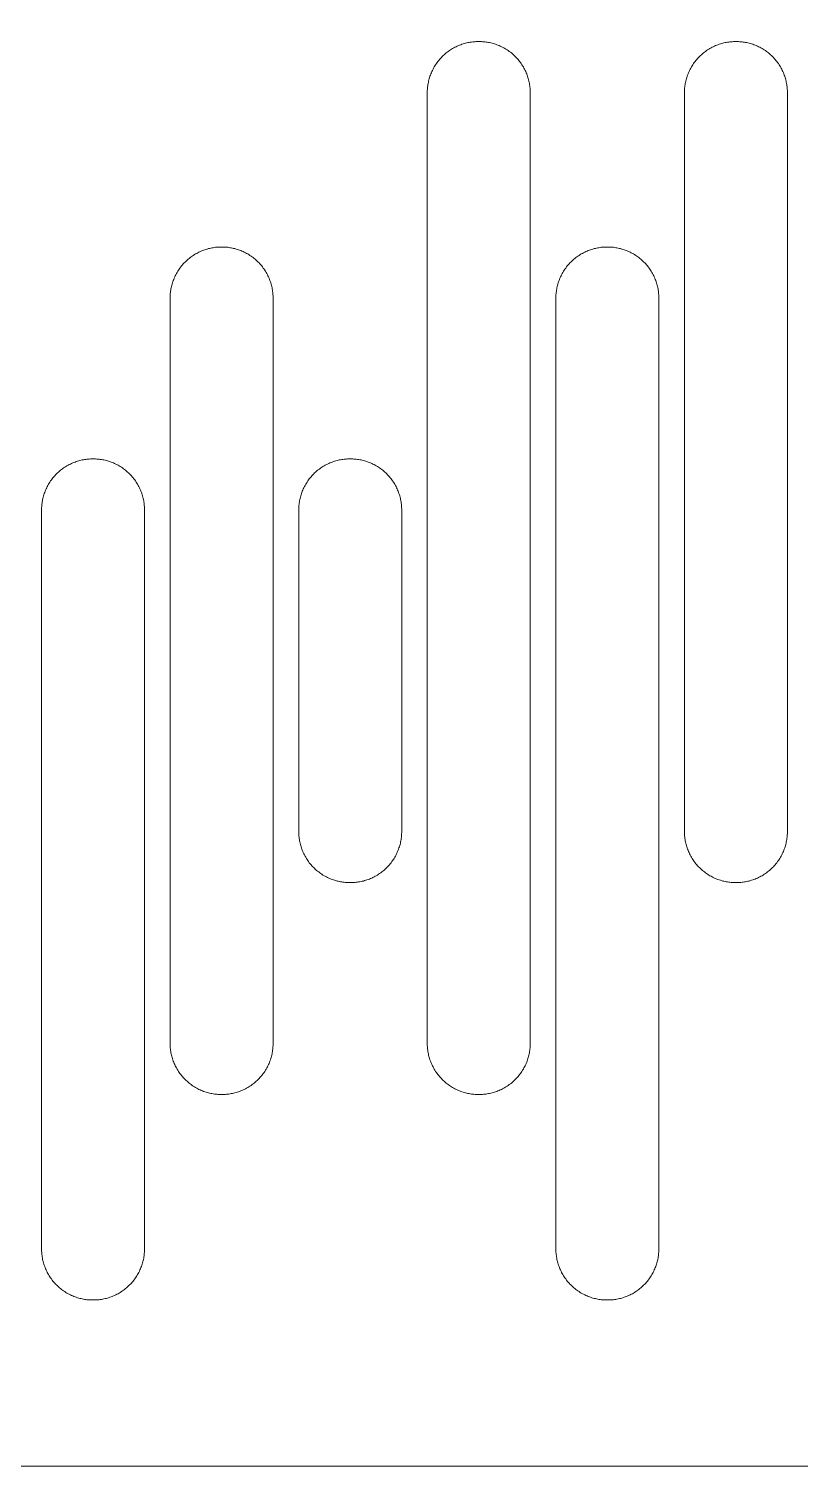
# Model space of a CAD drawing. Header units: metres. Extents: x -2538 to 7610, y -1082 to -498.
# Drawn here: x -1624.6 to -1473.8, y -1081.9 to -800.9 of the extents above; entities that cross this region are included whole.
import ezdxf

# ---------------------------------------------------------------- set-up
doc = ezdxf.new("R2010")
doc.units = ezdxf.units.M
doc.linetypes.add('AUSGEZOGEN', pattern=[0])
doc.layers.add('Standard', color=7, linetype='AUSGEZOGEN', lineweight=25)

msp = doc.modelspace()

# ---------------------------------------------------------------- linework, layer by layer
at = {"layer": 'Standard', "color": 7, "linetype": 'AUSGEZOGEN', "lineweight": 13}
for points in [[(-1755.08, -1081.87), (-1193.08, -1081.87), (-1193.08, -519.87), (-1755.08, -519.87), (-1755.08, -1081.87)], [(-1526.58, -999.21), (-1526.58, -813.37), (-1526.59, -813.15), (-1526.59, -812.93), (-1526.61, -812.7), (-1526.62, -812.47), (-1526.65, -812.25), (-1526.68, -812.02), (-1526.71, -811.79), (-1526.75, -811.55), (-1526.8, -811.32), (-1526.85, -811.09), (-1526.9, -810.86), (-1526.97, -810.62), (-1527.04, -810.39), (-1527.11, -810.16), (-1527.2, -809.92), (-1527.28, -809.69), (-1527.38, -809.46), (-1527.48, -809.23), (-1527.59, -809.01), (-1527.7, -808.78), (-1527.82, -808.56), (-1527.94, -808.34), (-1528.08, -808.12), (-1528.21, -807.9), (-1528.36, -807.69), (-1528.5, -807.48), (-1528.66, -807.27), (-1528.82, -807.07), (-1528.98, -806.87), (-1529.16, -806.68), (-1529.33, -806.49), (-1529.51, -806.3), (-1529.7, -806.12), (-1529.89, -805.95), (-1530.08, -805.78), (-1530.28, -805.61), (-1530.48, -805.45), (-1530.69, -805.3), (-1530.9, -805.15), (-1531.11, -805), (-1531.33, -804.87), (-1531.55, -804.73), (-1531.77, -804.61), (-1531.99, -804.49), (-1532.22, -804.38), (-1532.44, -804.27), (-1532.67, -804.17), (-1532.9, -804.08), (-1533.13, -803.99), (-1533.37, -803.91), (-1533.6, -803.83), (-1533.83, -803.76), (-1534.06, -803.7), (-1534.3, -803.64), (-1534.53, -803.59), (-1534.76, -803.54), (-1534.99, -803.5), (-1535.23, -803.47), (-1535.46, -803.44), (-1535.68, -803.41), (-1535.91, -803.4), (-1536.14, -803.38), (-1536.36, -803.38), (-1536.58, -803.37), (-1536.71, -803.37), (-1536.93, -803.38), (-1537.15, -803.38), (-1537.38, -803.4), (-1537.61, -803.41), (-1537.83, -803.44), (-1538.06, -803.47), (-1538.3, -803.5), (-1538.53, -803.54), (-1538.76, -803.59), (-1538.99, -803.64), (-1539.23, -803.7), (-1539.46, -803.76), (-1539.69, -803.83), (-1539.93, -803.91), (-1540.16, -803.99), (-1540.39, -804.08), (-1540.62, -804.17), (-1540.85, -804.27), (-1541.08, -804.38), (-1541.3, -804.49), (-1541.52, -804.61), (-1541.75, -804.73), (-1541.96, -804.87), (-1542.18, -805), (-1542.39, -805.15), (-1542.6, -805.3), (-1542.81, -805.45), (-1543.01, -805.61), (-1543.21, -805.78), (-1543.4, -805.95), (-1543.59, -806.12), (-1543.78, -806.3), (-1543.96, -806.49), (-1544.14, -806.68), (-1544.31, -806.87), (-1544.47, -807.07), (-1544.63, -807.27), (-1544.79, -807.48), (-1544.93, -807.69), (-1545.08, -807.9), (-1545.21, -808.12), (-1545.35, -808.34), (-1545.47, -808.56), (-1545.59, -808.78), (-1545.7, -809.01), (-1545.81, -809.23), (-1545.91, -809.46), (-1546.01, -809.69), (-1546.09, -809.92), (-1546.18, -810.16), (-1546.25, -810.39), (-1546.32, -810.62), (-1546.39, -810.86), (-1546.44, -811.09), (-1546.49, -811.32), (-1546.54, -811.55), (-1546.58, -811.79), (-1546.62, -812.02), (-1546.64, -812.25), (-1546.67, -812.47), (-1546.69, -812.7), (-1546.7, -812.93), (-1546.71, -813.15), (-1546.71, -813.37), (-1546.71, -999.21), (-1546.71, -999.43), (-1546.7, -999.65), (-1546.69, -999.88), (-1546.67, -1000.11), (-1546.64, -1000.33), (-1546.62, -1000.56), (-1546.58, -1000.79), (-1546.54, -1001.03), (-1546.49, -1001.26), (-1546.44, -1001.49), (-1546.39, -1001.73), (-1546.32, -1001.96), (-1546.25, -1002.19), (-1546.18, -1002.42), (-1546.09, -1002.66), (-1546.01, -1002.89), (-1545.91, -1003.12), (-1545.81, -1003.35), (-1545.7, -1003.57), (-1545.59, -1003.8), (-1545.47, -1004.02), (-1545.35, -1004.24), (-1545.21, -1004.46), (-1545.08, -1004.68), (-1544.93, -1004.89), (-1544.79, -1005.1), (-1544.63, -1005.31), (-1544.47, -1005.51), (-1544.31, -1005.71), (-1544.14, -1005.9), (-1543.96, -1006.09), (-1543.78, -1006.28), (-1543.59, -1006.46), (-1543.4, -1006.63), (-1543.21, -1006.8), (-1543.01, -1006.97), (-1542.81, -1007.13), (-1542.6, -1007.28), (-1542.39, -1007.43), (-1542.18, -1007.58), (-1541.96, -1007.71), (-1541.75, -1007.85), (-1541.52, -1007.97), (-1541.3, -1008.09), (-1541.08, -1008.2), (-1540.85, -1008.31), (-1540.62, -1008.41), (-1540.39, -1008.5), (-1540.16, -1008.59), (-1539.93, -1008.68), (-1539.69, -1008.75), (-1539.46, -1008.82), (-1539.23, -1008.88), (-1538.99, -1008.94), (-1538.76, -1008.99), (-1538.53, -1009.04), (-1538.3, -1009.08), (-1538.06, -1009.11), (-1537.83, -1009.14), (-1537.61, -1009.17), (-1537.38, -1009.18), (-1537.15, -1009.2), (-1536.93, -1009.2), (-1536.71, -1009.21), (-1536.58, -1009.21), (-1536.36, -1009.2), (-1536.14, -1009.2), (-1535.91, -1009.18), (-1535.68, -1009.17), (-1535.46, -1009.14), (-1535.23, -1009.11), (-1534.99, -1009.08), (-1534.76, -1009.04), (-1534.53, -1008.99), (-1534.3, -1008.94), (-1534.06, -1008.88), (-1533.83, -1008.82), (-1533.6, -1008.75), (-1533.37, -1008.68), (-1533.13, -1008.59), (-1532.9, -1008.5), (-1532.67, -1008.41), (-1532.44, -1008.31), (-1532.22, -1008.2), (-1531.99, -1008.09), (-1531.77, -1007.97), (-1531.55, -1007.85), (-1531.33, -1007.71), (-1531.11, -1007.58), (-1530.9, -1007.43), (-1530.69, -1007.28), (-1530.48, -1007.13), (-1530.28, -1006.97), (-1530.08, -1006.8), (-1529.89, -1006.63), (-1529.7, -1006.46), (-1529.51, -1006.28), (-1529.33, -1006.09), (-1529.16, -1005.9), (-1528.98, -1005.71), (-1528.82, -1005.51), (-1528.66, -1005.31), (-1528.5, -1005.1), (-1528.36, -1004.89), (-1528.21, -1004.68), (-1528.08, -1004.46), (-1527.94, -1004.24), (-1527.82, -1004.02), (-1527.7, -1003.8), (-1527.59, -1003.57), (-1527.48, -1003.35), (-1527.38, -1003.12), (-1527.28, -1002.89), (-1527.2, -1002.66), (-1527.11, -1002.42), (-1527.04, -1002.19), (-1526.97, -1001.96), (-1526.9, -1001.73), (-1526.85, -1001.49), (-1526.8, -1001.26), (-1526.75, -1001.03), (-1526.71, -1000.79), (-1526.68, -1000.56), (-1526.65, -1000.33), (-1526.62, -1000.11), (-1526.61, -999.88), (-1526.59, -999.65), (-1526.59, -999.43), (-1526.58, -999.21)], [(-1476.33, -957.79), (-1476.33, -813.37), (-1476.34, -813.15), (-1476.34, -812.93), (-1476.36, -812.7), (-1476.37, -812.47), (-1476.4, -812.25), (-1476.43, -812.02), (-1476.46, -811.79), (-1476.5, -811.55), (-1476.55, -811.32), (-1476.6, -811.09), (-1476.65, -810.86), (-1476.72, -810.62), (-1476.79, -810.39), (-1476.86, -810.16), (-1476.95, -809.92), (-1477.03, -809.69), (-1477.13, -809.46), (-1477.23, -809.23), (-1477.34, -809.01), (-1477.45, -808.78), (-1477.57, -808.56), (-1477.69, -808.34), (-1477.83, -808.12), (-1477.96, -807.9), (-1478.11, -807.69), (-1478.25, -807.48), (-1478.41, -807.27), (-1478.57, -807.07), (-1478.73, -806.87), (-1478.91, -806.68), (-1479.08, -806.49), (-1479.26, -806.3), (-1479.45, -806.12), (-1479.64, -805.95), (-1479.83, -805.78), (-1480.03, -805.61), (-1480.23, -805.45), (-1480.44, -805.3), (-1480.65, -805.15), (-1480.86, -805), (-1481.08, -804.87), (-1481.3, -804.73), (-1481.52, -804.61), (-1481.74, -804.49), (-1481.97, -804.38), (-1482.19, -804.27), (-1482.42, -804.17), (-1482.65, -804.08), (-1482.88, -803.99), (-1483.12, -803.91), (-1483.35, -803.83), (-1483.58, -803.76), (-1483.81, -803.7), (-1484.05, -803.64), (-1484.28, -803.59), (-1484.51, -803.54), (-1484.74, -803.5), (-1484.98, -803.47), (-1485.21, -803.44), (-1485.43, -803.41), (-1485.66, -803.4), (-1485.89, -803.38), (-1486.11, -803.38), (-1486.33, -803.37), (-1486.46, -803.37), (-1486.68, -803.38), (-1486.9, -803.38), (-1487.13, -803.4), (-1487.36, -803.41), (-1487.58, -803.44), (-1487.81, -803.47), (-1488.05, -803.5), (-1488.28, -803.54), (-1488.51, -803.59), (-1488.74, -803.64), (-1488.98, -803.7), (-1489.21, -803.76), (-1489.44, -803.83), (-1489.68, -803.91), (-1489.91, -803.99), (-1490.14, -804.08), (-1490.37, -804.17), (-1490.6, -804.27), (-1490.83, -804.38), (-1491.05, -804.49), (-1491.27, -804.61), (-1491.5, -804.73), (-1491.71, -804.87), (-1491.93, -805), (-1492.14, -805.15), (-1492.35, -805.3), (-1492.56, -805.45), (-1492.76, -805.61), (-1492.96, -805.78), (-1493.15, -805.95), (-1493.34, -806.12), (-1493.53, -806.3), (-1493.71, -806.49), (-1493.89, -806.68), (-1494.06, -806.87), (-1494.22, -807.07), (-1494.38, -807.27), (-1494.54, -807.48), (-1494.68, -807.69), (-1494.83, -807.9), (-1494.96, -808.12), (-1495.1, -808.34), (-1495.22, -808.56), (-1495.34, -808.78), (-1495.45, -809.01), (-1495.56, -809.23), (-1495.66, -809.46), (-1495.76, -809.69), (-1495.84, -809.92), (-1495.93, -810.16), (-1496, -810.39), (-1496.07, -810.62), (-1496.14, -810.86), (-1496.19, -811.09), (-1496.24, -811.32), (-1496.29, -811.55), (-1496.33, -811.79), (-1496.37, -812.02), (-1496.39, -812.25), (-1496.42, -812.47), (-1496.44, -812.7), (-1496.45, -812.93), (-1496.46, -813.15), (-1496.46, -813.37), (-1496.46, -957.79), (-1496.46, -958.01), (-1496.45, -958.24), (-1496.44, -958.46), (-1496.42, -958.69), (-1496.39, -958.92), (-1496.37, -959.15), (-1496.33, -959.38), (-1496.29, -959.61), (-1496.24, -959.84), (-1496.19, -960.08), (-1496.14, -960.31), (-1496.07, -960.54), (-1496, -960.77), (-1495.93, -961.01), (-1495.84, -961.24), (-1495.76, -961.47), (-1495.66, -961.7), (-1495.56, -961.93), (-1495.45, -962.16), (-1495.34, -962.38), (-1495.22, -962.61), (-1495.1, -962.83), (-1494.96, -963.05), (-1494.83, -963.26), (-1494.68, -963.48), (-1494.54, -963.68), (-1494.38, -963.89), (-1494.22, -964.09), (-1494.06, -964.29), (-1493.89, -964.49), (-1493.71, -964.68), (-1493.53, -964.86), (-1493.34, -965.04), (-1493.15, -965.22), (-1492.96, -965.39), (-1492.76, -965.55), (-1492.56, -965.71), (-1492.35, -965.87), (-1492.14, -966.02), (-1491.93, -966.16), (-1491.71, -966.3), (-1491.5, -966.43), (-1491.27, -966.55), (-1491.05, -966.67), (-1490.83, -966.79), (-1490.6, -966.89), (-1490.37, -966.99), (-1490.14, -967.09), (-1489.91, -967.18), (-1489.68, -967.26), (-1489.44, -967.33), (-1489.21, -967.4), (-1488.98, -967.47), (-1488.74, -967.53), (-1488.51, -967.58), (-1488.28, -967.62), (-1488.05, -967.66), (-1487.81, -967.7), (-1487.58, -967.73), (-1487.36, -967.75), (-1487.13, -967.77), (-1486.9, -967.78), (-1486.68, -967.79), (-1486.46, -967.79), (-1486.33, -967.79), (-1486.11, -967.79), (-1485.89, -967.78), (-1485.66, -967.77), (-1485.43, -967.75), (-1485.21, -967.73), (-1484.98, -967.7), (-1484.74, -967.66), (-1484.51, -967.62), (-1484.28, -967.58), (-1484.05, -967.53), (-1483.81, -967.47), (-1483.58, -967.4), (-1483.35, -967.33), (-1483.12, -967.26), (-1482.88, -967.18), (-1482.65, -967.09), (-1482.42, -966.99), (-1482.19, -966.89), (-1481.97, -966.79), (-1481.74, -966.67), (-1481.52, -966.55), (-1481.3, -966.43), (-1481.08, -966.3), (-1480.86, -966.16), (-1480.65, -966.02), (-1480.44, -965.87), (-1480.23, -965.71), (-1480.03, -965.55), (-1479.83, -965.39), (-1479.64, -965.22), (-1479.45, -965.04), (-1479.26, -964.86), (-1479.08, -964.68), (-1478.91, -964.49), (-1478.73, -964.29), (-1478.57, -964.09), (-1478.41, -963.89), (-1478.25, -963.68), (-1478.11, -963.48), (-1477.96, -963.26), (-1477.83, -963.05), (-1477.69, -962.83), (-1477.57, -962.61), (-1477.45, -962.38), (-1477.34, -962.16), (-1477.23, -961.93), (-1477.13, -961.7), (-1477.03, -961.47), (-1476.95, -961.24), (-1476.86, -961.01), (-1476.79, -960.77), (-1476.72, -960.54), (-1476.65, -960.31), (-1476.6, -960.08), (-1476.55, -959.84), (-1476.5, -959.61), (-1476.46, -959.38), (-1476.43, -959.15), (-1476.4, -958.92), (-1476.37, -958.69), (-1476.36, -958.46), (-1476.34, -958.24), (-1476.34, -958.01), (-1476.33, -957.79)], [(-1576.83, -999.21), (-1576.83, -853.54), (-1576.84, -853.32), (-1576.84, -853.09), (-1576.86, -852.87), (-1576.87, -852.64), (-1576.9, -852.41), (-1576.93, -852.18), (-1576.96, -851.95), (-1577, -851.72), (-1577.05, -851.49), (-1577.1, -851.26), (-1577.15, -851.02), (-1577.22, -850.79), (-1577.29, -850.56), (-1577.36, -850.32), (-1577.45, -850.09), (-1577.53, -849.86), (-1577.63, -849.63), (-1577.73, -849.4), (-1577.84, -849.17), (-1577.95, -848.95), (-1578.07, -848.72), (-1578.19, -848.5), (-1578.33, -848.28), (-1578.46, -848.07), (-1578.61, -847.86), (-1578.75, -847.65), (-1578.91, -847.44), (-1579.07, -847.24), (-1579.23, -847.04), (-1579.41, -846.84), (-1579.58, -846.65), (-1579.76, -846.47), (-1579.95, -846.29), (-1580.14, -846.11), (-1580.33, -845.94), (-1580.53, -845.78), (-1580.73, -845.62), (-1580.94, -845.46), (-1581.15, -845.31), (-1581.36, -845.17), (-1581.58, -845.03), (-1581.8, -844.9), (-1582.02, -844.78), (-1582.24, -844.66), (-1582.47, -844.54), (-1582.69, -844.44), (-1582.92, -844.34), (-1583.15, -844.24), (-1583.38, -844.15), (-1583.62, -844.07), (-1583.85, -844), (-1584.08, -843.93), (-1584.31, -843.86), (-1584.55, -843.8), (-1584.78, -843.75), (-1585.01, -843.71), (-1585.24, -843.67), (-1585.48, -843.63), (-1585.71, -843.6), (-1585.93, -843.58), (-1586.16, -843.56), (-1586.39, -843.55), (-1586.61, -843.54), (-1586.83, -843.54), (-1586.96, -843.54), (-1587.18, -843.54), (-1587.4, -843.55), (-1587.63, -843.56), (-1587.86, -843.58), (-1588.08, -843.6), (-1588.31, -843.63), (-1588.55, -843.67), (-1588.78, -843.71), (-1589.01, -843.75), (-1589.24, -843.8), (-1589.48, -843.86), (-1589.71, -843.93), (-1589.94, -844), (-1590.18, -844.07), (-1590.41, -844.15), (-1590.64, -844.24), (-1590.87, -844.34), (-1591.1, -844.44), (-1591.33, -844.54), (-1591.55, -844.66), (-1591.77, -844.78), (-1592, -844.9), (-1592.21, -845.03), (-1592.43, -845.17), (-1592.64, -845.31), (-1592.85, -845.46), (-1593.06, -845.62), (-1593.26, -845.78), (-1593.46, -845.94), (-1593.65, -846.11), (-1593.84, -846.29), (-1594.03, -846.47), (-1594.21, -846.65), (-1594.39, -846.84), (-1594.56, -847.04), (-1594.72, -847.24), (-1594.88, -847.44), (-1595.04, -847.65), (-1595.18, -847.86), (-1595.33, -848.07), (-1595.46, -848.28), (-1595.6, -848.5), (-1595.72, -848.72), (-1595.84, -848.95), (-1595.95, -849.17), (-1596.06, -849.4), (-1596.16, -849.63), (-1596.26, -849.86), (-1596.34, -850.09), (-1596.43, -850.32), (-1596.5, -850.56), (-1596.57, -850.79), (-1596.64, -851.02), (-1596.69, -851.26), (-1596.74, -851.49), (-1596.79, -851.72), (-1596.83, -851.95), (-1596.87, -852.18), (-1596.89, -852.41), (-1596.92, -852.64), (-1596.94, -852.87), (-1596.95, -853.09), (-1596.96, -853.32), (-1596.96, -853.54), (-1596.96, -999.21), (-1596.96, -999.43), (-1596.95, -999.65), (-1596.94, -999.88), (-1596.92, -1000.11), (-1596.89, -1000.33), (-1596.87, -1000.56), (-1596.83, -1000.79), (-1596.79, -1001.03), (-1596.74, -1001.26), (-1596.69, -1001.49), (-1596.64, -1001.73), (-1596.57, -1001.96), (-1596.5, -1002.19), (-1596.43, -1002.42), (-1596.34, -1002.66), (-1596.26, -1002.89), (-1596.16, -1003.12), (-1596.06, -1003.35), (-1595.95, -1003.57), (-1595.84, -1003.8), (-1595.72, -1004.02), (-1595.6, -1004.24), (-1595.46, -1004.46), (-1595.33, -1004.68), (-1595.18, -1004.89), (-1595.04, -1005.1), (-1594.88, -1005.31), (-1594.72, -1005.51), (-1594.56, -1005.71), (-1594.39, -1005.9), (-1594.21, -1006.09), (-1594.03, -1006.28), (-1593.84, -1006.46), (-1593.65, -1006.63), (-1593.46, -1006.8), (-1593.26, -1006.97), (-1593.06, -1007.13), (-1592.85, -1007.28), (-1592.64, -1007.43), (-1592.43, -1007.58), (-1592.21, -1007.71), (-1592, -1007.85), (-1591.77, -1007.97), (-1591.55, -1008.09), (-1591.33, -1008.2), (-1591.1, -1008.31), (-1590.87, -1008.41), (-1590.64, -1008.5), (-1590.41, -1008.59), (-1590.18, -1008.68), (-1589.94, -1008.75), (-1589.71, -1008.82), (-1589.48, -1008.88), (-1589.24, -1008.94), (-1589.01, -1008.99), (-1588.78, -1009.04), (-1588.55, -1009.08), (-1588.31, -1009.11), (-1588.08, -1009.14), (-1587.86, -1009.17), (-1587.63, -1009.18), (-1587.4, -1009.2), (-1587.18, -1009.2), (-1586.96, -1009.21), (-1586.83, -1009.21), (-1586.61, -1009.2), (-1586.39, -1009.2), (-1586.16, -1009.18), (-1585.93, -1009.17), (-1585.71, -1009.14), (-1585.48, -1009.11), (-1585.24, -1009.08), (-1585.01, -1009.04), (-1584.78, -1008.99), (-1584.55, -1008.94), (-1584.31, -1008.88), (-1584.08, -1008.82), (-1583.85, -1008.75), (-1583.62, -1008.68), (-1583.38, -1008.59), (-1583.15, -1008.5), (-1582.92, -1008.41), (-1582.69, -1008.31), (-1582.47, -1008.2), (-1582.24, -1008.09), (-1582.02, -1007.97), (-1581.8, -1007.85), (-1581.58, -1007.71), (-1581.36, -1007.58), (-1581.15, -1007.43), (-1580.94, -1007.28), (-1580.73, -1007.13), (-1580.53, -1006.97), (-1580.33, -1006.8), (-1580.14, -1006.63), (-1579.95, -1006.46), (-1579.76, -1006.28), (-1579.58, -1006.09), (-1579.41, -1005.9), (-1579.23, -1005.71), (-1579.07, -1005.51), (-1578.91, -1005.31), (-1578.75, -1005.1), (-1578.61, -1004.89), (-1578.46, -1004.68), (-1578.33, -1004.46), (-1578.19, -1004.24), (-1578.07, -1004.02), (-1577.95, -1003.8), (-1577.84, -1003.57), (-1577.73, -1003.35), (-1577.63, -1003.12), (-1577.53, -1002.89), (-1577.45, -1002.66), (-1577.36, -1002.42), (-1577.29, -1002.19), (-1577.22, -1001.96), (-1577.15, -1001.73), (-1577.1, -1001.49), (-1577.05, -1001.26), (-1577, -1001.03), (-1576.96, -1000.79), (-1576.93, -1000.56), (-1576.9, -1000.33), (-1576.87, -1000.11), (-1576.86, -999.88), (-1576.84, -999.65), (-1576.84, -999.43), (-1576.83, -999.21)], [(-1501.46, -1039.37), (-1501.46, -853.54), (-1501.46, -853.32), (-1501.47, -853.09), (-1501.48, -852.87), (-1501.5, -852.64), (-1501.52, -852.41), (-1501.55, -852.18), (-1501.58, -851.95), (-1501.62, -851.72), (-1501.67, -851.49), (-1501.72, -851.26), (-1501.78, -851.02), (-1501.84, -850.79), (-1501.91, -850.56), (-1501.99, -850.32), (-1502.07, -850.09), (-1502.16, -849.86), (-1502.25, -849.63), (-1502.35, -849.4), (-1502.46, -849.17), (-1502.57, -848.95), (-1502.69, -848.72), (-1502.82, -848.5), (-1502.95, -848.28), (-1503.09, -848.07), (-1503.23, -847.86), (-1503.38, -847.65), (-1503.53, -847.44), (-1503.69, -847.24), (-1503.86, -847.04), (-1504.03, -846.84), (-1504.21, -846.65), (-1504.39, -846.47), (-1504.57, -846.29), (-1504.76, -846.11), (-1504.96, -845.94), (-1505.15, -845.78), (-1505.36, -845.62), (-1505.56, -845.46), (-1505.77, -845.31), (-1505.99, -845.17), (-1506.2, -845.03), (-1506.42, -844.9), (-1506.64, -844.78), (-1506.86, -844.66), (-1507.09, -844.54), (-1507.32, -844.44), (-1507.55, -844.34), (-1507.78, -844.24), (-1508.01, -844.15), (-1508.24, -844.07), (-1508.47, -844), (-1508.71, -843.93), (-1508.94, -843.86), (-1509.17, -843.8), (-1509.41, -843.75), (-1509.64, -843.71), (-1509.87, -843.67), (-1510.1, -843.63), (-1510.33, -843.6), (-1510.56, -843.58), (-1510.79, -843.56), (-1511.01, -843.55), (-1511.24, -843.54), (-1511.46, -843.54), (-1511.58, -843.54), (-1511.8, -843.54), (-1512.03, -843.55), (-1512.25, -843.56), (-1512.48, -843.58), (-1512.71, -843.6), (-1512.94, -843.63), (-1513.17, -843.67), (-1513.4, -843.71), (-1513.63, -843.75), (-1513.87, -843.8), (-1514.1, -843.86), (-1514.33, -843.93), (-1514.57, -844), (-1514.8, -844.07), (-1515.03, -844.15), (-1515.26, -844.24), (-1515.49, -844.34), (-1515.72, -844.44), (-1515.95, -844.54), (-1516.18, -844.66), (-1516.4, -844.78), (-1516.62, -844.9), (-1516.84, -845.03), (-1517.05, -845.17), (-1517.27, -845.31), (-1517.48, -845.46), (-1517.68, -845.62), (-1517.89, -845.78), (-1518.08, -845.94), (-1518.28, -846.11), (-1518.47, -846.29), (-1518.65, -846.47), (-1518.83, -846.65), (-1519.01, -846.84), (-1519.18, -847.04), (-1519.35, -847.24), (-1519.51, -847.44), (-1519.66, -847.65), (-1519.81, -847.86), (-1519.95, -848.07), (-1520.09, -848.28), (-1520.22, -848.5), (-1520.35, -848.72), (-1520.47, -848.95), (-1520.58, -849.17), (-1520.69, -849.4), (-1520.79, -849.63), (-1520.88, -849.86), (-1520.97, -850.09), (-1521.05, -850.32), (-1521.13, -850.56), (-1521.2, -850.79), (-1521.26, -851.02), (-1521.32, -851.26), (-1521.37, -851.49), (-1521.42, -851.72), (-1521.46, -851.95), (-1521.49, -852.18), (-1521.52, -852.41), (-1521.54, -852.64), (-1521.56, -852.87), (-1521.57, -853.09), (-1521.58, -853.32), (-1521.58, -853.54), (-1521.58, -1039.37), (-1521.58, -1039.6), (-1521.57, -1039.82), (-1521.56, -1040.04), (-1521.54, -1040.27), (-1521.52, -1040.5), (-1521.49, -1040.73), (-1521.46, -1040.96), (-1521.42, -1041.19), (-1521.37, -1041.43), (-1521.32, -1041.66), (-1521.26, -1041.89), (-1521.2, -1042.13), (-1521.13, -1042.36), (-1521.05, -1042.59), (-1520.97, -1042.82), (-1520.88, -1043.05), (-1520.79, -1043.28), (-1520.69, -1043.51), (-1520.58, -1043.74), (-1520.47, -1043.97), (-1520.35, -1044.19), (-1520.22, -1044.41), (-1520.09, -1044.63), (-1519.95, -1044.85), (-1519.81, -1045.06), (-1519.66, -1045.27), (-1519.51, -1045.47), (-1519.35, -1045.68), (-1519.18, -1045.87), (-1519.01, -1046.07), (-1518.83, -1046.26), (-1518.65, -1046.44), (-1518.47, -1046.63), (-1518.28, -1046.8), (-1518.08, -1046.97), (-1517.89, -1047.14), (-1517.68, -1047.3), (-1517.48, -1047.45), (-1517.27, -1047.6), (-1517.05, -1047.74), (-1516.84, -1047.88), (-1516.62, -1048.01), (-1516.4, -1048.14), (-1516.18, -1048.26), (-1515.95, -1048.37), (-1515.72, -1048.48), (-1515.49, -1048.58), (-1515.26, -1048.67), (-1515.03, -1048.76), (-1514.8, -1048.84), (-1514.57, -1048.92), (-1514.33, -1048.99), (-1514.1, -1049.05), (-1513.87, -1049.11), (-1513.63, -1049.16), (-1513.4, -1049.21), (-1513.17, -1049.25), (-1512.94, -1049.28), (-1512.71, -1049.31), (-1512.48, -1049.33), (-1512.25, -1049.35), (-1512.03, -1049.36), (-1511.8, -1049.37), (-1511.58, -1049.37), (-1511.46, -1049.37), (-1511.24, -1049.37), (-1511.01, -1049.36), (-1510.79, -1049.35), (-1510.56, -1049.33), (-1510.33, -1049.31), (-1510.1, -1049.28), (-1509.87, -1049.25), (-1509.64, -1049.21), (-1509.41, -1049.16), (-1509.17, -1049.11), (-1508.94, -1049.05), (-1508.71, -1048.99), (-1508.47, -1048.92), (-1508.24, -1048.84), (-1508.01, -1048.76), (-1507.78, -1048.67), (-1507.55, -1048.58), (-1507.32, -1048.48), (-1507.09, -1048.37), (-1506.86, -1048.26), (-1506.64, -1048.14), (-1506.42, -1048.01), (-1506.2, -1047.88), (-1505.99, -1047.74), (-1505.77, -1047.6), (-1505.56, -1047.45), (-1505.36, -1047.3), (-1505.15, -1047.14), (-1504.96, -1046.97), (-1504.76, -1046.8), (-1504.57, -1046.63), (-1504.39, -1046.44), (-1504.21, -1046.26), (-1504.03, -1046.07), (-1503.86, -1045.87), (-1503.69, -1045.68), (-1503.53, -1045.47), (-1503.38, -1045.27), (-1503.23, -1045.06), (-1503.09, -1044.85), (-1502.95, -1044.63), (-1502.82, -1044.41), (-1502.69, -1044.19), (-1502.57, -1043.97), (-1502.46, -1043.74), (-1502.35, -1043.51), (-1502.25, -1043.28), (-1502.16, -1043.05), (-1502.07, -1042.82), (-1501.99, -1042.59), (-1501.91, -1042.36), (-1501.84, -1042.13), (-1501.78, -1041.89), (-1501.72, -1041.66), (-1501.67, -1041.43), (-1501.62, -1041.19), (-1501.58, -1040.96), (-1501.55, -1040.73), (-1501.52, -1040.5), (-1501.5, -1040.27), (-1501.48, -1040.04), (-1501.47, -1039.82), (-1501.46, -1039.6), (-1501.46, -1039.37)], [(-1601.96, -1039.37), (-1601.96, -894.96), (-1601.96, -894.73), (-1601.97, -894.51), (-1601.98, -894.29), (-1602, -894.06), (-1602.02, -893.83), (-1602.05, -893.6), (-1602.08, -893.37), (-1602.12, -893.14), (-1602.17, -892.9), (-1602.22, -892.67), (-1602.28, -892.44), (-1602.34, -892.21), (-1602.41, -891.97), (-1602.49, -891.74), (-1602.57, -891.51), (-1602.66, -891.28), (-1602.75, -891.05), (-1602.85, -890.82), (-1602.96, -890.59), (-1603.07, -890.36), (-1603.19, -890.14), (-1603.32, -889.92), (-1603.45, -889.7), (-1603.59, -889.48), (-1603.73, -889.27), (-1603.88, -889.06), (-1604.03, -888.86), (-1604.19, -888.65), (-1604.36, -888.46), (-1604.53, -888.26), (-1604.71, -888.07), (-1604.89, -887.89), (-1605.07, -887.71), (-1605.26, -887.53), (-1605.46, -887.36), (-1605.65, -887.19), (-1605.86, -887.03), (-1606.06, -886.88), (-1606.27, -886.73), (-1606.49, -886.59), (-1606.7, -886.45), (-1606.92, -886.32), (-1607.14, -886.19), (-1607.36, -886.07), (-1607.59, -885.96), (-1607.82, -885.85), (-1608.05, -885.75), (-1608.28, -885.66), (-1608.51, -885.57), (-1608.74, -885.49), (-1608.97, -885.41), (-1609.21, -885.34), (-1609.44, -885.28), (-1609.67, -885.22), (-1609.91, -885.17), (-1610.14, -885.12), (-1610.37, -885.08), (-1610.6, -885.05), (-1610.83, -885.02), (-1611.06, -885), (-1611.29, -884.98), (-1611.51, -884.97), (-1611.74, -884.96), (-1611.96, -884.96), (-1612.08, -884.96), (-1612.3, -884.96), (-1612.53, -884.97), (-1612.75, -884.98), (-1612.98, -885), (-1613.21, -885.02), (-1613.44, -885.05), (-1613.67, -885.08), (-1613.9, -885.12), (-1614.13, -885.17), (-1614.37, -885.22), (-1614.6, -885.28), (-1614.83, -885.34), (-1615.07, -885.41), (-1615.3, -885.49), (-1615.53, -885.57), (-1615.76, -885.66), (-1615.99, -885.75), (-1616.22, -885.85), (-1616.45, -885.96), (-1616.68, -886.07), (-1616.9, -886.19), (-1617.12, -886.32), (-1617.34, -886.45), (-1617.55, -886.59), (-1617.77, -886.73), (-1617.98, -886.88), (-1618.18, -887.03), (-1618.39, -887.19), (-1618.58, -887.36), (-1618.78, -887.53), (-1618.97, -887.71), (-1619.15, -887.89), (-1619.33, -888.07), (-1619.51, -888.26), (-1619.68, -888.46), (-1619.85, -888.65), (-1620.01, -888.86), (-1620.16, -889.06), (-1620.31, -889.27), (-1620.45, -889.48), (-1620.59, -889.7), (-1620.72, -889.92), (-1620.85, -890.14), (-1620.97, -890.36), (-1621.08, -890.59), (-1621.19, -890.82), (-1621.29, -891.05), (-1621.38, -891.28), (-1621.47, -891.51), (-1621.55, -891.74), (-1621.63, -891.97), (-1621.7, -892.21), (-1621.76, -892.44), (-1621.82, -892.67), (-1621.87, -892.9), (-1621.92, -893.14), (-1621.96, -893.37), (-1621.99, -893.6), (-1622.02, -893.83), (-1622.04, -894.06), (-1622.06, -894.29), (-1622.07, -894.51), (-1622.08, -894.73), (-1622.08, -894.96), (-1622.08, -1039.37), (-1622.08, -1039.6), (-1622.07, -1039.82), (-1622.06, -1040.04), (-1622.04, -1040.27), (-1622.02, -1040.5), (-1621.99, -1040.73), (-1621.96, -1040.96), (-1621.92, -1041.19), (-1621.87, -1041.43), (-1621.82, -1041.66), (-1621.76, -1041.89), (-1621.7, -1042.13), (-1621.63, -1042.36), (-1621.55, -1042.59), (-1621.47, -1042.82), (-1621.38, -1043.05), (-1621.29, -1043.28), (-1621.19, -1043.51), (-1621.08, -1043.74), (-1620.97, -1043.97), (-1620.85, -1044.19), (-1620.72, -1044.41), (-1620.59, -1044.63), (-1620.45, -1044.85), (-1620.31, -1045.06), (-1620.16, -1045.27), (-1620.01, -1045.47), (-1619.85, -1045.68), (-1619.68, -1045.87), (-1619.51, -1046.07), (-1619.33, -1046.26), (-1619.15, -1046.44), (-1618.97, -1046.63), (-1618.78, -1046.8), (-1618.58, -1046.97), (-1618.39, -1047.14), (-1618.18, -1047.3), (-1617.98, -1047.45), (-1617.77, -1047.6), (-1617.55, -1047.74), (-1617.34, -1047.88), (-1617.12, -1048.01), (-1616.9, -1048.14), (-1616.68, -1048.26), (-1616.45, -1048.37), (-1616.22, -1048.48), (-1615.99, -1048.58), (-1615.76, -1048.67), (-1615.53, -1048.76), (-1615.3, -1048.84), (-1615.07, -1048.92), (-1614.83, -1048.99), (-1614.6, -1049.05), (-1614.37, -1049.11), (-1614.13, -1049.16), (-1613.9, -1049.21), (-1613.67, -1049.25), (-1613.44, -1049.28), (-1613.21, -1049.31), (-1612.98, -1049.33), (-1612.75, -1049.35), (-1612.53, -1049.36), (-1612.3, -1049.37), (-1612.08, -1049.37), (-1611.96, -1049.37), (-1611.74, -1049.37), (-1611.51, -1049.36), (-1611.29, -1049.35), (-1611.06, -1049.33), (-1610.83, -1049.31), (-1610.6, -1049.28), (-1610.37, -1049.25), (-1610.14, -1049.21), (-1609.91, -1049.16), (-1609.67, -1049.11), (-1609.44, -1049.05), (-1609.21, -1048.99), (-1608.97, -1048.92), (-1608.74, -1048.84), (-1608.51, -1048.76), (-1608.28, -1048.67), (-1608.05, -1048.58), (-1607.82, -1048.48), (-1607.59, -1048.37), (-1607.36, -1048.26), (-1607.14, -1048.14), (-1606.92, -1048.01), (-1606.7, -1047.88), (-1606.49, -1047.74), (-1606.27, -1047.6), (-1606.06, -1047.45), (-1605.86, -1047.3), (-1605.65, -1047.14), (-1605.46, -1046.97), (-1605.26, -1046.8), (-1605.07, -1046.63), (-1604.89, -1046.44), (-1604.71, -1046.26), (-1604.53, -1046.07), (-1604.36, -1045.87), (-1604.19, -1045.68), (-1604.03, -1045.47), (-1603.88, -1045.27), (-1603.73, -1045.06), (-1603.59, -1044.85), (-1603.45, -1044.63), (-1603.32, -1044.41), (-1603.19, -1044.19), (-1603.07, -1043.97), (-1602.96, -1043.74), (-1602.85, -1043.51), (-1602.75, -1043.28), (-1602.66, -1043.05), (-1602.57, -1042.82), (-1602.49, -1042.59), (-1602.41, -1042.36), (-1602.34, -1042.13), (-1602.28, -1041.89), (-1602.22, -1041.66), (-1602.17, -1041.43), (-1602.12, -1041.19), (-1602.08, -1040.96), (-1602.05, -1040.73), (-1602.02, -1040.5), (-1602, -1040.27), (-1601.98, -1040.04), (-1601.97, -1039.82), (-1601.96, -1039.6), (-1601.96, -1039.37)], [(-1551.71, -957.79), (-1551.71, -894.96), (-1551.71, -894.73), (-1551.72, -894.51), (-1551.73, -894.29), (-1551.75, -894.06), (-1551.77, -893.83), (-1551.8, -893.6), (-1551.83, -893.37), (-1551.87, -893.14), (-1551.92, -892.9), (-1551.97, -892.67), (-1552.03, -892.44), (-1552.09, -892.21), (-1552.16, -891.97), (-1552.24, -891.74), (-1552.32, -891.51), (-1552.41, -891.28), (-1552.5, -891.05), (-1552.6, -890.82), (-1552.71, -890.59), (-1552.82, -890.36), (-1552.94, -890.14), (-1553.07, -889.92), (-1553.2, -889.7), (-1553.34, -889.48), (-1553.48, -889.27), (-1553.63, -889.06), (-1553.78, -888.86), (-1553.94, -888.65), (-1554.11, -888.46), (-1554.28, -888.26), (-1554.46, -888.07), (-1554.64, -887.89), (-1554.82, -887.71), (-1555.01, -887.53), (-1555.21, -887.36), (-1555.4, -887.19), (-1555.61, -887.03), (-1555.81, -886.88), (-1556.02, -886.73), (-1556.24, -886.59), (-1556.45, -886.45), (-1556.67, -886.32), (-1556.89, -886.19), (-1557.11, -886.07), (-1557.34, -885.96), (-1557.57, -885.85), (-1557.8, -885.75), (-1558.03, -885.66), (-1558.26, -885.57), (-1558.49, -885.49), (-1558.72, -885.41), (-1558.96, -885.34), (-1559.19, -885.28), (-1559.42, -885.22), (-1559.66, -885.17), (-1559.89, -885.12), (-1560.12, -885.08), (-1560.35, -885.05), (-1560.58, -885.02), (-1560.81, -885), (-1561.04, -884.98), (-1561.26, -884.97), (-1561.49, -884.96), (-1561.71, -884.96), (-1561.83, -884.96), (-1562.05, -884.96), (-1562.28, -884.97), (-1562.5, -884.98), (-1562.73, -885), (-1562.96, -885.02), (-1563.19, -885.05), (-1563.42, -885.08), (-1563.65, -885.12), (-1563.88, -885.17), (-1564.12, -885.22), (-1564.35, -885.28), (-1564.58, -885.34), (-1564.82, -885.41), (-1565.05, -885.49), (-1565.28, -885.57), (-1565.51, -885.66), (-1565.74, -885.75), (-1565.97, -885.85), (-1566.2, -885.96), (-1566.43, -886.07), (-1566.65, -886.19), (-1566.87, -886.32), (-1567.09, -886.45), (-1567.3, -886.59), (-1567.52, -886.73), (-1567.73, -886.88), (-1567.93, -887.03), (-1568.14, -887.19), (-1568.33, -887.36), (-1568.53, -887.53), (-1568.72, -887.71), (-1568.9, -887.89), (-1569.08, -888.07), (-1569.26, -888.26), (-1569.43, -888.46), (-1569.6, -888.65), (-1569.76, -888.86), (-1569.91, -889.06), (-1570.06, -889.27), (-1570.2, -889.48), (-1570.34, -889.7), (-1570.47, -889.92), (-1570.6, -890.14), (-1570.72, -890.36), (-1570.83, -890.59), (-1570.94, -890.82), (-1571.04, -891.05), (-1571.13, -891.28), (-1571.22, -891.51), (-1571.3, -891.74), (-1571.38, -891.97), (-1571.45, -892.21), (-1571.51, -892.44), (-1571.57, -892.67), (-1571.62, -892.9), (-1571.67, -893.14), (-1571.71, -893.37), (-1571.74, -893.6), (-1571.77, -893.83), (-1571.79, -894.06), (-1571.81, -894.29), (-1571.82, -894.51), (-1571.83, -894.73), (-1571.83, -894.96), (-1571.83, -957.79), (-1571.83, -958.01), (-1571.82, -958.24), (-1571.81, -958.46), (-1571.79, -958.69), (-1571.77, -958.92), (-1571.74, -959.15), (-1571.71, -959.38), (-1571.67, -959.61), (-1571.62, -959.84), (-1571.57, -960.08), (-1571.51, -960.31), (-1571.45, -960.54), (-1571.38, -960.77), (-1571.3, -961.01), (-1571.22, -961.24), (-1571.13, -961.47), (-1571.04, -961.7), (-1570.94, -961.93), (-1570.83, -962.16), (-1570.72, -962.38), (-1570.6, -962.61), (-1570.47, -962.83), (-1570.34, -963.05), (-1570.2, -963.26), (-1570.06, -963.48), (-1569.91, -963.68), (-1569.76, -963.89), (-1569.6, -964.09), (-1569.43, -964.29), (-1569.26, -964.49), (-1569.08, -964.68), (-1568.9, -964.86), (-1568.72, -965.04), (-1568.53, -965.22), (-1568.33, -965.39), (-1568.14, -965.55), (-1567.93, -965.71), (-1567.73, -965.87), (-1567.52, -966.02), (-1567.3, -966.16), (-1567.09, -966.3), (-1566.87, -966.43), (-1566.65, -966.55), (-1566.43, -966.67), (-1566.2, -966.79), (-1565.97, -966.89), (-1565.74, -966.99), (-1565.51, -967.09), (-1565.28, -967.18), (-1565.05, -967.26), (-1564.82, -967.33), (-1564.58, -967.4), (-1564.35, -967.47), (-1564.12, -967.53), (-1563.88, -967.58), (-1563.65, -967.62), (-1563.42, -967.66), (-1563.19, -967.7), (-1562.96, -967.73), (-1562.73, -967.75), (-1562.5, -967.77), (-1562.28, -967.78), (-1562.05, -967.79), (-1561.83, -967.79), (-1561.71, -967.79), (-1561.49, -967.79), (-1561.26, -967.78), (-1561.04, -967.77), (-1560.81, -967.75), (-1560.58, -967.73), (-1560.35, -967.7), (-1560.12, -967.66), (-1559.89, -967.62), (-1559.66, -967.58), (-1559.42, -967.53), (-1559.19, -967.47), (-1558.96, -967.4), (-1558.72, -967.33), (-1558.49, -967.26), (-1558.26, -967.18), (-1558.03, -967.09), (-1557.8, -966.99), (-1557.57, -966.89), (-1557.34, -966.79), (-1557.11, -966.67), (-1556.89, -966.55), (-1556.67, -966.43), (-1556.45, -966.3), (-1556.24, -966.16), (-1556.02, -966.02), (-1555.81, -965.87), (-1555.61, -965.71), (-1555.4, -965.55), (-1555.21, -965.39), (-1555.01, -965.22), (-1554.82, -965.04), (-1554.64, -964.86), (-1554.46, -964.68), (-1554.28, -964.49), (-1554.11, -964.29), (-1553.94, -964.09), (-1553.78, -963.89), (-1553.63, -963.68), (-1553.48, -963.48), (-1553.34, -963.26), (-1553.2, -963.05), (-1553.07, -962.83), (-1552.94, -962.61), (-1552.82, -962.38), (-1552.71, -962.16), (-1552.6, -961.93), (-1552.5, -961.7), (-1552.41, -961.47), (-1552.32, -961.24), (-1552.24, -961.01), (-1552.16, -960.77), (-1552.09, -960.54), (-1552.03, -960.31), (-1551.97, -960.08), (-1551.92, -959.84), (-1551.87, -959.61), (-1551.83, -959.38), (-1551.8, -959.15), (-1551.77, -958.92), (-1551.75, -958.69), (-1551.73, -958.46), (-1551.72, -958.24), (-1551.71, -958.01), (-1551.71, -957.79)]]:
    msp.add_lwpolyline(points, close=True, dxfattribs=at)

doc.saveas('drawing.dxf')
